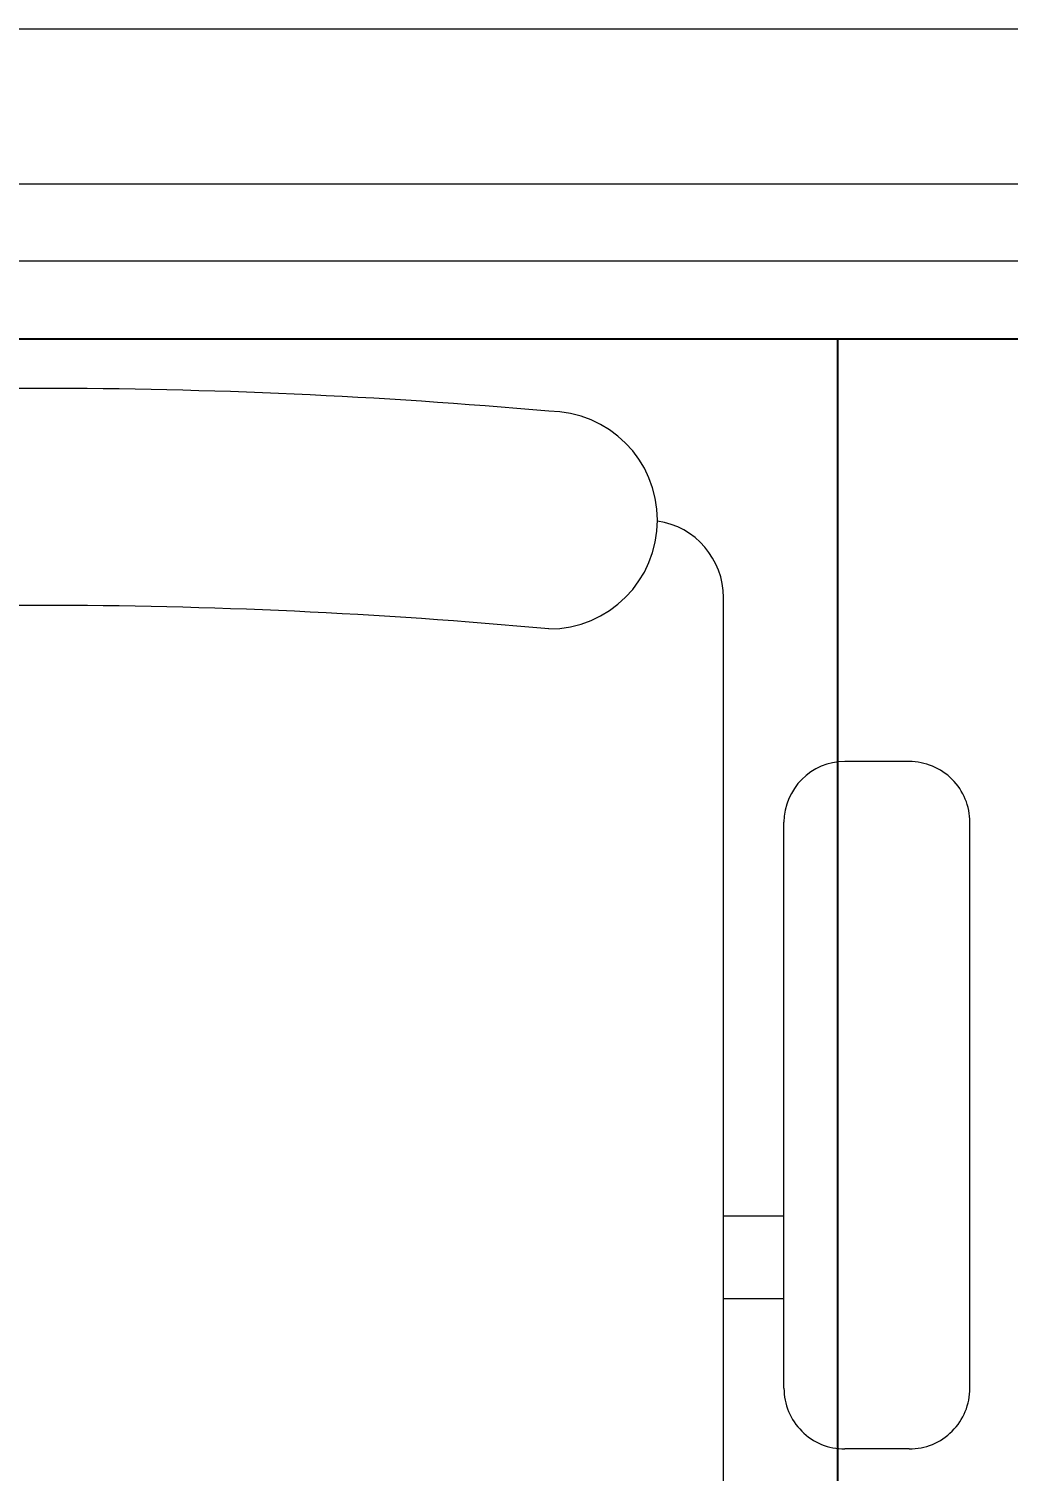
# Model space of a CAD drawing. Extents: x -178977 to 231842, y -29287 to 19916.
# Drawn here: x 26814.9 to 27130.9, y -3175.4 to -2710 of the extents above; entities that cross this region are included whole.
import ezdxf
from ezdxf import colors
from ezdxf.entities.mleader import LeaderData, LeaderLine
from ezdxf.math import Vec2, Vec3

# ---------------------------------------------------------------- set-up
doc = ezdxf.new("R2010")
doc.units = 0
doc.header["$LTSCALE"] = 0.25
doc.linetypes.add('DASHDOT', pattern=[25.4, 12.7, -6.35, 0, -6.35])
for name, color, linetype, lineweight in [('01-First Floor-FUR$0$Aluminum', 251, 'Continuous', 5), ('01-First Floor-FUR$0$LOADING', 253, 'Continuous', 5), ('01-First Floor-FUR$0$Walls', 251, 'Continuous', 5), ('E-LITE-CIRC', 6, 'Continuous', 25), ('E-LITE-CLNG-CNDT', 6, 'DASHDOT', 35)]:
    doc.layers.add(name, color=color, linetype=linetype, lineweight=lineweight)
doc.layers.add('01-First Floor-FUR$0$FALSE CEILING', color=251, linetype='Continuous')
doc.styles.add('DC_SIMPLEX', font='SIMPLEX.shx', dxfattribs={"width": 0.7})

# ---------------------------------------------------------------- blocks, each defined once
blk = doc.blocks.new('01-First Floor-FUR$0$GF21018-P')
at = {"color": 0}
for p, q in [((-0.2206958158158443, 0.4756307261486727), (-0.2206958158158443, 0.0674977280054634)), ((-0.2805980196294406, 0.3422072443699342), (-0.2598282612620899, 0.3422072443699342)), ((-0.3002131404457629, 0.322592123553612), (-0.3002131404457629, 0.1400010304266672)), ((-0.2402131404457641, 0.322592123553612), (-0.2402131404457641, 0.1400010304266708)), ((-0.2402131404457641, 0.2937232591883401), (-0.2206958158158443, 0.2937232591883365)), ((-0.2402131404457641, 0.2670847420663591), (-0.2206958158158443, 0.2670847420663591)), ((-0.2805980196294406, 0.1203859096103415), (-0.2598282612620899, 0.120385909610345))]:
    blk.add_line(p, q, dxfattribs=at)
for centre, radius, start, end in [((-0.2805980196294406, 0.322592123553612), 0.0196151208163253, 90, 180.0000000000001), ((-0.2598282612620899, 0.322592123553612), 0.0196151208163253, 359.9999999999999, 90), ((-0.2805980196294406, 0.1400010304266672), 0.0196151208163253, 180.0000000000001, 270.0000000000004), ((-0.2598282612620899, 0.1400010304266708), 0.0196151208163253, 270.0000000000006, 359.9999999999999), ((-0.1642902328567111, 0.0424977280054613), 0.0351139560901341, 90.00000000000004, 270), ((-4.0174444003e-06, 1.846735474002139), 1.776735474005004, 264.6945553321505, 275.3052680112835), ((-0.1956958158158457, 0.0674977280054634), 0.025, 179.9999999999999, 261.4720758531367), ((-3.2405935642e-06, 1.831363171438854), 1.831363171441721, 264.8532206013883, 275.1469821681523)]:
    blk.add_arc(centre, radius, start, end, dxfattribs=at)
blk = doc.blocks.new('01-First Floor-FUR$0$A$C37be4daf')
at = {"layer": '01-First Floor-FUR$0$Aluminum'}
for p, q in [((1416.012708463881, 598.2350409720093), (216.0127084634878, 598.2350409721257)), ((291.0127084634878, 573.2350409720093), (1341.012708463881, 573.2350409720093)), ((1391.012708463881, 548.2350409720093), (241.0127084634878, 548.2350409721257)), ((1416.012708463881, 498.2350409720093), (216.0127084634878, 498.2350409721257))]:
    blk.add_line(p, q, dxfattribs=at)
blk = doc.blocks.new('01-First Floor-FUR')
at = {"layer": '01-First Floor-FUR$0$FALSE CEILING', "linetype": 'Continuous'}
blk.add_line((27075.99999988321, -6810.000000013724), (27075.99999988321, -2810.000000013783), dxfattribs=at)
at = {"layer": '01-First Floor-FUR$0$FALSE CEILING'}
blk.add_lwpolyline([(29375.99999988321, -6810.000000013722), (25875.99999988321, -6810.000000013722), (25875.99999988321, -2810.00000001378), (29375.99999988321, -2810.00000001378)], close=True, dxfattribs=at)
at = {"layer": '01-First Floor-FUR$0$Walls'}
blk.add_line((29375.99999988341, -2810.000000013679), (25875.99999988341, -2810.000000013679), dxfattribs=at)
at = {"rotation": 180}
blk.add_blockref('01-First Floor-FUR$0$A$C37be4daf', (27481.37520684748, -2211.764959041699), dxfattribs=at)
at = {"layer": '01-First Floor-FUR$0$LOADING', "extrusion": (2.240207019314477e-05, 7.774263848676232e-06, 0.9999999997188542), "xscale": 1000, "yscale": 1000, "zscale": 1000, "rotation": 179.9985892349693}
blk.add_blockref('01-First Floor-FUR$0$GF21018-P', (26818.37249052351, -2826.033992422558, 0.4562382525782608), dxfattribs=at)
blk = doc.blocks.new('ARR0W')
at = {"color": 45}
blk.add_ellipse((0, 0), major_axis=(0.4, -7.347638122934264e-17), ratio=0.4, dxfattribs=at)
at = {"color": 45, "ltscale": 0.5}
blk.add_solid([(-1.399999999994179, 0.1666666666569654), (-0.3999999999941792, 0), (-1.399999999994179, -0.1666666666860692)], dxfattribs=at)

msp = doc.modelspace()

# ---------------------------------------------------------------- block references
at = {"layer": 'E-LITE-CLNG-CNDT'}
msp.add_blockref('01-First Floor-FUR', (0, 0), dxfattribs=at)

# ---------------------------------------------------------------- leaders
at = {"layer": 'E-LITE-CIRC'}
ml = msp.add_multileader_mtext('Standard', dxfattribs=at)
ml.set_content('{\\Fdc_el_romans|c0;\\W0.8;TO\\Fromans|c0; \\Fsimplex|c0;UPP-F1.D/S7}', color=256, style='DC_SIMPLEX')
ml.set_leader_properties()
ml.set_arrow_properties(name='ARR0W')
ml.build(insert=Vec2(0, 0))
ml.multileader.update_dxf_attribs({"dogleg_length": 200, "arrow_head_size": 140, "scale": 100})
ctx = ml.context
ctx.base_point, ctx.scale, ctx.char_height, ctx.arrow_head_size, ctx.landing_gap_size, ctx.plane_origin, ctx.plane_x_axis, ctx.plane_y_axis = Vec3(23044.83316713829, -2373.486800845862), 100, 200, 140, 140, Vec3(43350.54845693363, -9028.175960013788), Vec3(0.9999999999998671, 5.157058348692625e-07, 2.106545432364483e-33), Vec3(-5.157058348692625e-07, 0.9999999999998671, -4.038416439073071e-23)
ctx.text_align_type = 2
notes = []
notes.append((ctx, [(1, (1, 1, 0), (25506.00453447413, -2373.485531605428), (-0.9999999999998671, -5.157058348692625e-07, -2.106545432364483e-33), 108.7904149552201, [(0, [(27534.3029237054, -810.000000011265)], 0, [])])]))
ctx.mtext.insert, ctx.mtext.text_direction, ctx.mtext.rotation, ctx.mtext.alignment, ctx.mtext.flow_direction = Vec3(25257.21405075817, -2240.152326574782), Vec3(0.9999999999998671, 5.157058343419065e-07, 2.106562423161298e-33), 5.157058343419293e-07, 3, 5
for ctx, leaders in notes:
    for number, flags, end, landing, length, lines in leaders:
        leader = LeaderData()
        leader.index, (leader.has_last_leader_line, leader.has_dogleg_vector, leader.attachment_direction) = number, flags
        leader.last_leader_point, leader.dogleg_vector, leader.dogleg_length = Vec3(end), Vec3(landing), length
        for number, points, colour, breaks in lines:
            line = LeaderLine()
            line.index, line.vertices, line.color, line.breaks = number, Vec3.list(points), colors.encode_raw_color(colour), breaks
            leader.lines.append(line)
        ctx.leaders.append(leader)

doc.saveas('drawing.dxf')
